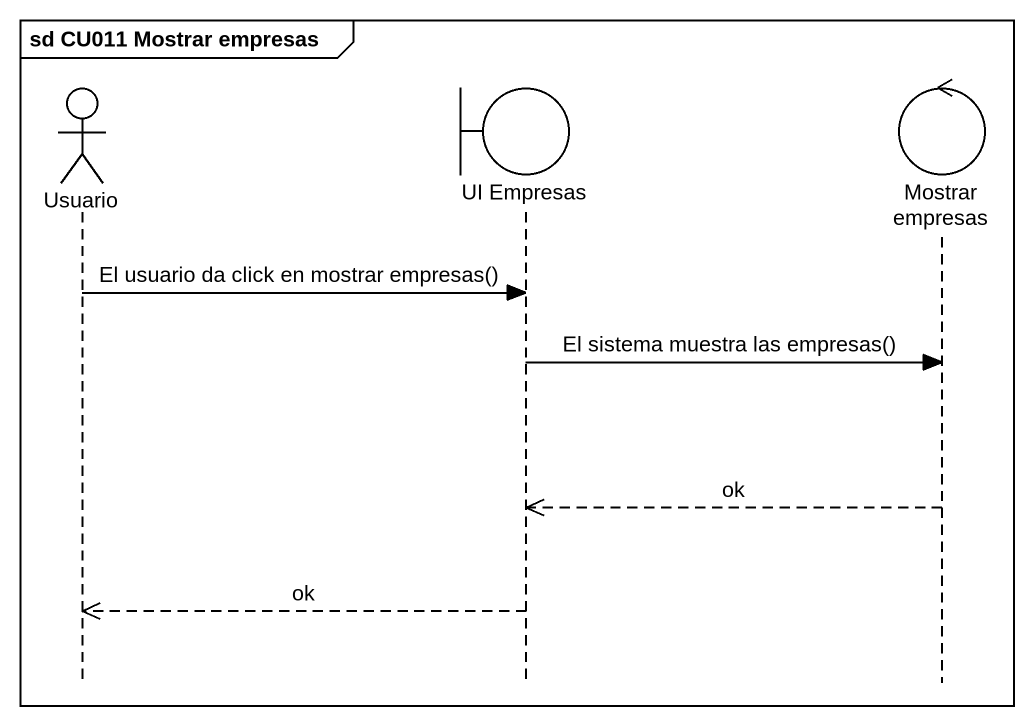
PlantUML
@startuml
mainframe sd CU011 Mostrar empresas
hide footbox
actor Usuario
boundary "UI Empresas" as UI_Empresas
control "Mostrar empresas" as Mostrar_empresas

Usuario -> UI_Empresas : El usuario da click en mostrar empresas()
UI_Empresas -> Mostrar_empresas : El sistema muestra las empresas()
Mostrar_empresas -->> UI_Empresas : ok
UI_Empresas -->> Usuario : ok
@enduml
